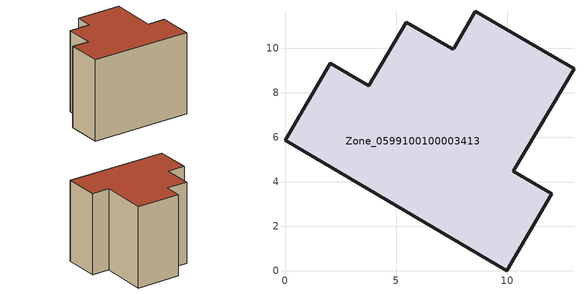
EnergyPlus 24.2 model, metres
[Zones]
Zone_0599100100003413
 floor ground (C_G): 9.96,0 0,5.88 2.04,9.34 3.77,8.32 5.45,11.18 7.52,9.98 7.59,9.99 8.56,11.68 12.99,9.09 10.26,4.47 12,3.46 z1.49
 wall outside (C_F): 8.56,11.68 7.59,9.99 7.52,9.98 5.45,11.18 3.77,8.32 2.04,9.34 0,5.88 9.96,0 12,3.46 10.26,4.47 12.99,9.09 8.56,11.68 z1.49:10.79
 roof outside (C_R): 12,3.46 10.26,4.47 12.99,9.09 8.56,11.68 7.59,9.99 7.52,9.98 5.45,11.18 3.77,8.32 2.04,9.34 0,5.88 9.96,0 z10.79
[BUILDING]
Pand.0599100100003413: North Axis=0; Terrain=City; Loads Convergence Tolerance Value=0.04; Temperature Convergence Tolerance Value=0.4; Solar Distribution=FullExterior; Maximum Number of Warmup Days=25; Minimum Number of Warmup Days=1
[Site:Location]
Rotterdam.The.Hague.AP_ZH_NLD Design_Conditions: Latitude=51.96; Longitude=4.45; Time Zone=1; Elevation=-4.5
[SITE:GROUNDTEMPERATURE:BUILDINGSURFACE]
18, 18, 18, 18, 18, 18, 18, 18, 18, 18, 18, 18
[MATERIAL] Thermal Absorptance=0.9; Solar Absorptance=0.7; Visible Absorptance=0.7
Name | Roughness | Thickness | Conductivity | Density | Specific Heat
G.TC.2006-2014 | MediumSmooth | 0.15 | 0.06 | 540 | 1210
F.TC.2006-2014 | Rough | 0.3 | 0.12 | 1920 | 840
R.TC.2006-2014 | MediumRough | 0.2 | 0.08 | 1500 | 1000
[CONSTRUCTION]
C_G: G.TC.2006-2014
C_F: F.TC.2006-2014
C_R: R.TC.2006-2014
[ZONE]
Zone_0599100100003413: Type=1; Multiplier=1; Ceiling Height=Autocalculate; Volume=Autocalculate; Floor Area=autocalculate; Part of Total Floor Area=Yes
[ZONEINFILTRATION:DESIGNFLOWRATE]
Infil_Zone_0599100100003413: Zone or ZoneList or Space or SpaceList=Zone_0599100100003413; Schedule=AlwaysOn; Design Flow Rate Calculation Method=Flow/Area; Flow Rate per Floor Area=0.0015; Constant Term Coefficient=1; Temperature Term Coefficient=0; Velocity Term Coefficient=0; Velocity Squared Term Coefficient=0
[HVACTEMPLATE:ZONE:IDEALLOADSAIRSYSTEM]
Zone_0599100100003413: Maximum Heating Supply Air Temperature=50; Minimum Cooling Supply Air Temperature=13; Maximum Heating Supply Air Humidity Ratio=0.0156; Minimum Cooling Supply Air Humidity Ratio=0.0077; Heating Limit=NoLimit; Cooling Limit=NoLimit; Dehumidification Control Type=ConstantSensibleHeatRatio; Cooling Sensible Heat Ratio=0.7; Dehumidification Setpoint=60; Humidification Control Type=None; Humidification Setpoint=30; Outdoor Air Method=None; Outdoor Air Flow Rate per Person=0.00944; Outdoor Air Flow Rate per Zone Floor Area=0; Outdoor Air Flow Rate per Zone=0; Demand Controlled Ventilation Type=None; Outdoor Air Economizer Type=NoEconomizer; Heat Recovery Type=None; Sensible Heat Recovery Effectiveness=0.7; Latent Heat Recovery Effectiveness=0.65
[ZONECONTROL:THERMOSTAT]
ThermostatControl_Zone_0599100100003413: Zone or ZoneList=Zone_0599100100003413; Control Type Schedule=DualSetpointControlType; Control 1=Thermostat_Zone_0599100100003413; Temperature Difference Between Cutout And Setpoint=0
[THERMOSTATSETPOINT:DUALSETPOINT]
Thermostat_Zone_0599100100003413: Heating Setpoint Temperature Schedule=HeatingSetpoint_Zone_0599100100003413; Cooling Setpoint Temperature Schedule=CoolingSetpoint_Zone_0599100100003413
[SCHEDULE:COMPACT]
HeatingSetpoint_Zone_0599100100003413: Through: 12/31, For: AllDays, Until: 24:00, 21
CoolingSetpoint_Zone_0599100100003413: Through: 12/31, For: AllDays, Until: 24:00, 24
DualSetpointControlType: Through: 12/31, For: AllDays, Until: 24:00, 4
AlwaysOn: Through: 12/31, For: AllDays, Until: 24:00, 1
